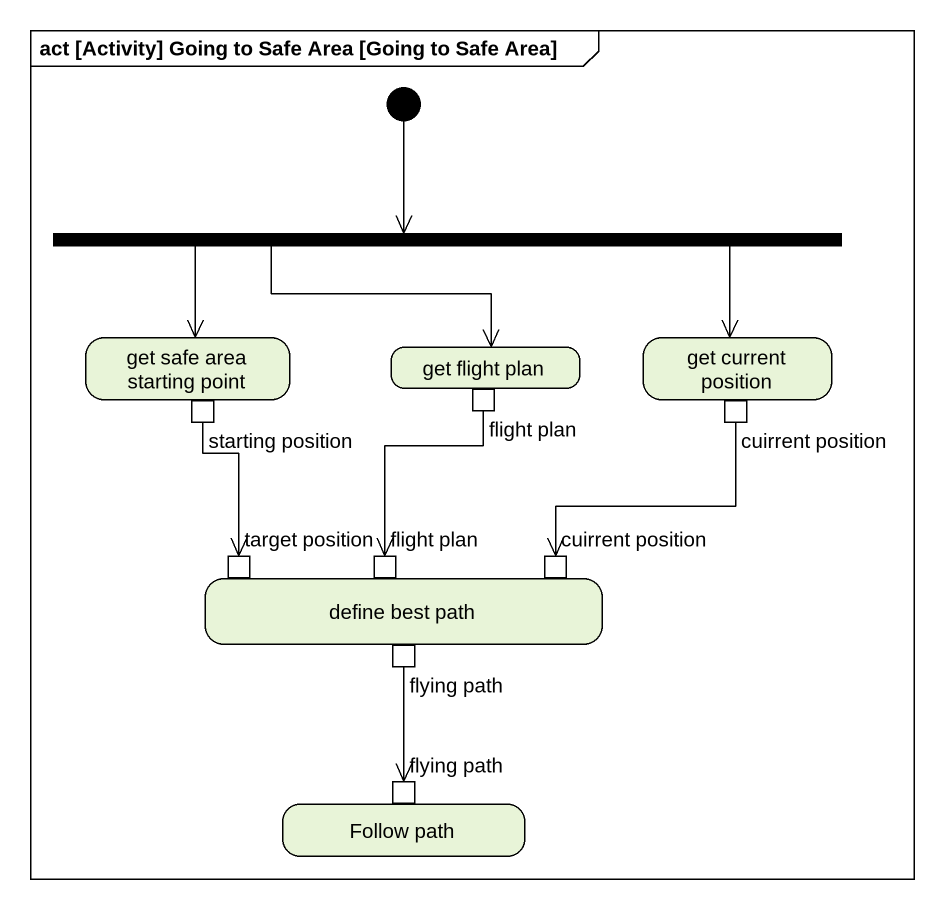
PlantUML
@startuml
mainframe act [Activity] Going to Safe Area [Going to Safe Area]
hide empty description
state fork1 <<fork>>
state "get safe area starting point" as get_safe_area_starting_point {
  state "starting position" as starting_position <<outputPin>>
}
state "get flight plan" as get_flight_plan {
  state "flight plan" as flight_plan <<outputPin>>
}
state "get current position" as get_current_position {
  state "cuirrent position" as cuirrent_position <<outputPin>>
}
state "define best path" as define_best_path {
  state "target position" as target_position <<inputPin>>
  state "flight plan" as flight_plan_2 <<inputPin>>
  state "cuirrent position" as cuirrent_position_2 <<inputPin>>
  state "flying path" as flying_path <<outputPin>>
}
state "Follow path" as Follow_path {
  state "flying path" as flying_path_2 <<inputPin>>
}
[*] --> fork1
fork1 -left-> get_safe_area_starting_point
fork1 --> get_flight_plan
fork1 -right-> get_current_position
flight_plan --> flight_plan_2
starting_position --> target_position
cuirrent_position --> cuirrent_position_2
flying_path --> flying_path_2
@enduml
